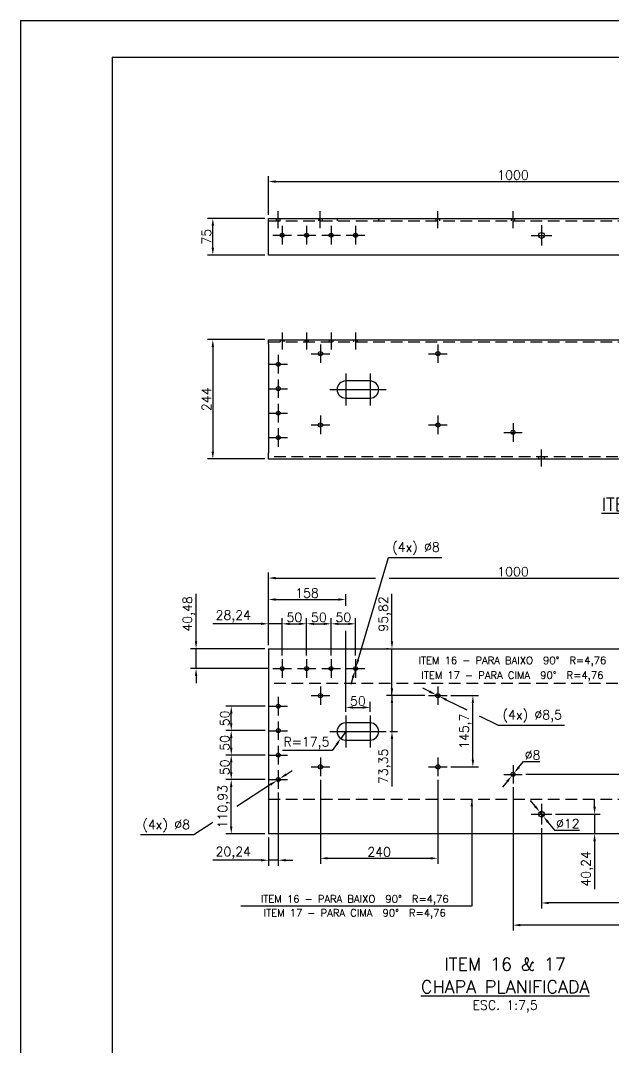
# Model space of a CAD drawing. Header units: metres. Extents: x 0 to 6307, y 0 to 4455.
# Drawn here: x 0 to 1212, y 2355 to 4455 of the extents above; entities that cross this region are included whole.
import ezdxf
from ezdxf.enums import TextEntityAlignment as Align

# ---------------------------------------------------------------- set-up
doc = ezdxf.new("R2010")
doc.units = ezdxf.units.M
doc.header["$LTSCALE"] = 7.5
doc.linetypes.add('CENTER2', pattern=[28.575, 19.05, -3.175, 3.175, -3.175])
doc.linetypes.add('HIDDEN2', pattern=[4.7625, 3.175, -1.5875])
for name, color, linetype in [('18_COTAS', 7, 'Continuous'), ('FRL6', 6, 'Continuous'), ('FRL7', 7, 'Continuous'), ('FRR120', 5, 'Continuous'), ('FRR140', 5, 'Continuous'), ('FRR175', 1, 'Continuous'), ('FRR80', 3, 'Continuous'), ('GSB', 7, 'Continuous'), ('SC1', 7, 'CENTER2'), ('SDM', 7, 'Continuous'), ('SL4', 4, 'Continuous'), ('SR80', 3, 'Continuous'), ('ST1', 7, 'HIDDEN2')]:
    doc.layers.add(name, color=color, linetype=linetype)
doc.styles.add('R100', font='simplex.shx', dxfattribs={"height": 2.5})
doc.styles.add('R120', font='simplex.shx', dxfattribs={"height": 3})
doc.styles.add('R140', font='simplex.shx', dxfattribs={"height": 3.5})
doc.styles.add('R80', font='simplex.shx', dxfattribs={"height": 2})
doc.styles.add('ROMANS', font='ROMANS.SHX')
doc.dimstyles.new('7.5___1-7.5', dxfattribs={"dimscale": 7.5, "dimtxt": 2.5, "dimasz": 2, "dimexe": 1.5, "dimexo": 1, "dimgap": 0.5, "dimtad": 1, "dimzin": 12, "dimtxsty": 'ROMANS', "dimcen": 0, "dimclrd": 256, "dimclre": 256, "dimclrt": 3, "dimazin": 3, "dimtfac": 1, "dimtmove": 0, "dimatfit": 0, "dimfxl": 1, "dimlwd": -1, "dimlwe": -1, "dimarcsym": 0})
doc.dimstyles.new('7.5___1-7.5$3', dxfattribs={"dimscale": 7.5, "dimtxt": 2.5, "dimasz": 2, "dimexe": 1.5, "dimexo": 1, "dimgap": 0.5, "dimtad": 1, "dimtoh": 1, "dimzin": 12, "dimtxsty": 'ROMANS', "dimcen": 0, "dimclrd": 256, "dimclre": 256, "dimclrt": 3, "dimazin": 3, "dimtfac": 1, "dimtmove": 0, "dimatfit": 0, "dimfxl": 1, "dimlwd": -1, "dimlwe": -1, "dimarcsym": 0})
doc.dimstyles.new('7.5___1-7.5$4', dxfattribs={"dimscale": 7.5, "dimtxt": 2.5, "dimasz": 2, "dimexe": 1.5, "dimexo": 1, "dimgap": 0.5, "dimtad": 1, "dimtoh": 1, "dimzin": 12, "dimtxsty": 'ROMANS', "dimcen": 0, "dimclrd": 256, "dimclre": 256, "dimclrt": 3, "dimazin": 3, "dimtfac": 1, "dimtmove": 0, "dimatfit": 0, "dimfxl": 1, "dimlwd": -1, "dimlwe": -1, "dimarcsym": 0})

# ---------------------------------------------------------------- blocks, each defined once
blk = doc.blocks.new('A1')
at = {"layer": 'FRL6', "linetype": 'Continuous'}
for q in [(25, 10), (831, 584)]:
    blk.add_line((25, 584), q, dxfattribs=at)
at = {"layer": 'FRL7', "linetype": 'Continuous'}
for q in [(0, 0), (841, 594)]:
    blk.add_line((0, 594), q, dxfattribs=at)
at = {"layer": 'FRR120', "style": 'R120'}
for tag, p in [('FASE_DO_PROJETO', (659, 46.29)), ('ÁREA_E/OU_SUBÁREA', (659, 40.79)), ('TÍTULO_DO_DESENHO', (659, 35.29)), ('SUBTÍTULO_1_DO_DESENHO', (659, 29.79)), ('SUBTÍTULO_2_DO_DESENHO', (659, 24.29))]:
    blk.add_attdef(tag, p, '', height=3, dxfattribs=at)
at = {"layer": 'FRR140', "style": 'R140', "width": 0.91}
for tag, p in [('NÚMERO_DA_CONTRATADA', (687.72, 12.6)), ('NUMERO_VALE', (752.89, 12.6))]:
    blk.add_attdef(tag, p, '', height=3.5, dxfattribs=at)
for tag, p in [('REVISÃO', (823.5, 14.68)), ('ESCALA', (671, 14.35))]:
    blk.add_attdef(tag, text='', height=3.5, dxfattribs=at).set_placement(p, align=Align.MIDDLE)
at = {"layer": 'FRR175', "style": 'R120'}
for tag, p in [('CLASSIFICAÇÃO', (811.83, 67.73)), ('PROJETO', (716.31, 53.59)), ('N_PROJ_SE', (793.5, 53.59)), ('N_CONTRATO', (796.97, 47.3))]:
    blk.add_attdef(tag, text='', height=3, dxfattribs=at).set_placement(p, align=Align.MIDDLE_CENTER)
at = {"layer": 'FRR80', "style": 'R80'}
for p in [(492.61, 76.08), (492.61, 70.38), (492.61, 64.68), (492.61, 58.98), (492.61, 53.28), (492.61, 47.58), (492.61, 41.88), (492.61, 36.18)]:
    blk.add_attdef('DESCRIÇÃO_DA_REVISÃO', p, '', height=2, dxfattribs=at)
for tag, p in [('8A_REV', (476, 77.07)), ('EMIS.', (486, 77.07)), ('PROJ.', (585, 77.07)), ('DES.', (597, 77.07)), ('VER.', (609, 77.07)), ('APR.', (621, 77.07)), ('AUT.', (633.01, 77.07)), ('7A_REV', (476, 71.37)), ('EMIS.', (486, 71.37)), ('PROJ.', (585, 71.37)), ('DES.', (597, 71.37)), ('VER.', (609, 71.37)), ('APR.', (621, 71.37)), ('AUT.', (633.01, 71.37)), ('6A_REV', (476, 65.67)), ('EMIS.', (486, 65.67)), ('PROJ.', (585, 65.67)), ('DES.', (597, 65.67)), ('VER.', (609, 65.67)), ('APR.', (621, 65.67)), ('AUT.', (633.01, 65.67)), ('5A_REV', (476, 59.97)), ('EMIS.', (486, 59.97)), ('PROJ.', (585, 59.97)), ('DES.', (597, 59.97)), ('VER.', (609, 59.97)), ('APR.', (621, 59.97)), ('AUT.', (633.01, 59.97)), ('4A_REV', (476, 54.27)), ('EMIS.', (486, 54.27)), ('PROJ.', (585, 54.27)), ('DES.', (597, 54.27)), ('VER.', (609, 54.27)), ('APR.', (621, 54.27)), ('AUT.', (633.01, 54.27)), ('3A_REV', (476, 48.57)), ('EMIS.', (486, 48.57)), ('PROJ.', (585, 48.57)), ('DES.', (597, 48.57)), ('VER.', (609, 48.57)), ('APR.', (621, 48.57)), ('AUT.', (633.01, 48.57)), ('2A_REV', (476, 42.87)), ('EMIS.', (486, 42.87)), ('PROJ.', (585, 42.87)), ('DES.', (597, 42.87)), ('VER.', (609, 42.87)), ('APR.', (621, 42.87)), ('AUT.', (633.01, 42.87)), ('1a_REV', (476, 37.17)), ('EMIS.', (486, 37.17)), ('PROJ.', (585, 37.17)), ('DES.', (597, 37.17)), ('VER.', (609, 37.17)), ('APR.', (621, 37.17)), ('AUT.', (633.01, 37.17))]:
    blk.add_attdef(tag, text='', height=2, dxfattribs=at).set_placement(p, align=Align.MIDDLE)
at = {"layer": 'FRR80', "style": 'R80', "width": 0.85}
for p in [(648, 77.07), (648, 71.37), (648, 65.67), (648, 59.97), (648, 54.27), (648, 48.57), (648, 42.87), (648, 37.17)]:
    blk.add_attdef('DATA', text='', height=2, dxfattribs=at).set_placement(p, align=Align.MIDDLE)
blk = doc.blocks.new('CORTE')
at = {"layer": 'GSB', "color": 4, "style": 'R140'}
blk.add_attdef('%%UCORTE', text='', height=3.5, dxfattribs=at).set_placement((-0.25, 2.38), align=Align.MIDDLE_CENTER)
at = {"layer": 'GSB', "color": 3, "style": 'R100'}
blk.add_attdef('ESC.', text='', height=2.5, dxfattribs=at).set_placement((-0.25, -2.62), align=Align.MIDDLE_CENTER)
blk = doc.blocks.new('*D9')
at = {"layer": 'Defpoints', "color": 0, "transparency": 16777216}
for p in [(393, 4050.5), (506.5, 4050.5), (506.5, 3975.5)]:
    blk.add_point(p, dxfattribs=at)
at = {"layer": 'SDM', "transparency": 16777216}
for p, q in [((499, 4050.5), (381.8, 4050.5)), ((393, 3990.5), (393, 4035.5)), ((499, 3975.5), (381.8, 3975.5))]:
    blk.add_line(p, q, dxfattribs=at)
for points in [[(390.5, 4035.5), (395.5, 4035.5), (393, 4050.5)], [(390.5, 3990.5), (395.5, 3990.5), (393, 3975.5)]]:
    blk.add_solid(points, dxfattribs=at)
at = {"layer": 'SDM', "color": 3, "transparency": 16777216, "insert": (379.9, 4013), "char_height": 18.75, "attachment_point": 5, "rotation": 90, "style": 'ROMANS'}
blk.add_mtext('75', dxfattribs=at)
blk = doc.blocks.new('*D10')
at = {"layer": 'Defpoints', "color": 0, "transparency": 16777216}
for p in [(506.5, 3802.5), (393, 3558.5), (506.5, 3558.5)]:
    blk.add_point(p, dxfattribs=at)
at = {"layer": 'SDM', "transparency": 16777216}
for p, q in [((499, 3802.5), (381.8, 3802.5)), ((393, 3787.5), (393, 3573.5)), ((499, 3558.5), (381.8, 3558.5))]:
    blk.add_line(p, q, dxfattribs=at)
for points in [[(390.5, 3787.5), (395.5, 3787.5), (393, 3802.5)], [(390.5, 3573.5), (395.5, 3573.5), (393, 3558.5)]]:
    blk.add_solid(points, dxfattribs=at)
at = {"layer": 'SDM', "color": 3, "transparency": 16777216, "insert": (379.9, 3680.5), "char_height": 18.75, "attachment_point": 5, "rotation": 90, "style": 'ROMANS'}
blk.add_mtext('244', dxfattribs=at)
blk = doc.blocks.new('*D11')
at = {"layer": 'Defpoints', "color": 0, "transparency": 16777216}
for p in [(1506.5, 4125.8), (506.5, 4050.5), (1506.5, 4050.5)]:
    blk.add_point(p, dxfattribs=at)
at = {"layer": 'SDM', "transparency": 16777216}
for p, q in [((506.5, 4058), (506.5, 4137.1)), ((1506.5, 4058), (1506.5, 4137.1)), ((521.5, 4125.8), (1491.5, 4125.8))]:
    blk.add_line(p, q, dxfattribs=at)
for points in [[(521.5, 4128.3), (521.5, 4123.3), (506.5, 4125.8)], [(1491.5, 4128.3), (1491.5, 4123.3), (1506.5, 4125.8)]]:
    blk.add_solid(points, dxfattribs=at)
at = {"layer": 'SDM', "color": 3, "transparency": 16777216, "insert": (1006.5, 4139), "char_height": 18.75, "attachment_point": 5, "style": 'ROMANS'}
blk.add_mtext('1000', dxfattribs=at)
blk = doc.blocks.new('*D15')
at = {"layer": 'Defpoints', "color": 0, "transparency": 16777216}
for p in [(506.5, 3221.5), (506.5, 3170.4), (534.7, 3148.9)]:
    blk.add_point(p, dxfattribs=at)
at = {"layer": 'SDM', "transparency": 16777216}
for p, q in [((491.5, 3221.5), (393.1, 3221.5)), ((506.5, 3177.9), (506.5, 3232.7)), ((534.7, 3221.5), (506.5, 3221.5)), ((534.7, 3156.4), (534.7, 3232.7)), ((549.7, 3221.5), (564.7, 3221.5))]:
    blk.add_line(p, q, dxfattribs=at)
for points in [[(491.5, 3224), (491.5, 3219), (506.5, 3221.5)], [(549.7, 3224), (549.7, 3219), (534.7, 3221.5)]]:
    blk.add_solid(points, dxfattribs=at)
at = {"layer": 'SDM', "color": 3, "transparency": 16777216, "insert": (434.8, 3236.4), "char_height": 18.75, "attachment_point": 5, "style": 'ROMANS'}
blk.add_mtext('28,24', dxfattribs=at)
blk = doc.blocks.new('*D16')
at = {"layer": 'Defpoints', "color": 0, "transparency": 16777216}
for p in [(584.7, 3221.5), (534.7, 3148.9), (584.7, 3148.9)]:
    blk.add_point(p, dxfattribs=at)
at = {"layer": 'SDM', "transparency": 16777216}
for p, q in [((534.7, 3156.4), (534.7, 3232.7)), ((549.7, 3221.5), (569.7, 3221.5)), ((584.7, 3156.4), (584.7, 3232.7))]:
    blk.add_line(p, q, dxfattribs=at)
for points in [[(549.7, 3224), (549.7, 3219), (534.7, 3221.5)], [(569.7, 3224), (569.7, 3219), (584.7, 3221.5)]]:
    blk.add_solid(points, dxfattribs=at)
at = {"layer": 'SDM', "color": 3, "transparency": 16777216, "insert": (559.7, 3234.6), "char_height": 18.75, "attachment_point": 5, "style": 'ROMANS'}
blk.add_mtext('50', dxfattribs=at)
blk = doc.blocks.new('*D17')
at = {"layer": 'Defpoints', "color": 0, "transparency": 16777216}
for p in [(634.7, 3221.5), (584.7, 3148.9), (634.7, 3148.9)]:
    blk.add_point(p, dxfattribs=at)
at = {"layer": 'SDM', "transparency": 16777216}
for p, q in [((584.7, 3156.4), (584.7, 3232.7)), ((599.7, 3221.5), (619.7, 3221.5)), ((634.7, 3156.4), (634.7, 3232.7))]:
    blk.add_line(p, q, dxfattribs=at)
for points in [[(599.7, 3224), (599.7, 3219), (584.7, 3221.5)], [(619.7, 3224), (619.7, 3219), (634.7, 3221.5)]]:
    blk.add_solid(points, dxfattribs=at)
at = {"layer": 'SDM', "color": 3, "transparency": 16777216, "insert": (609.7, 3234.6), "char_height": 18.75, "attachment_point": 5, "style": 'ROMANS'}
blk.add_mtext('50', dxfattribs=at)
blk = doc.blocks.new('*D18')
at = {"layer": 'Defpoints', "color": 0, "transparency": 16777216}
for p in [(684.7, 3221.5), (634.7, 3148.9), (684.7, 3148.9)]:
    blk.add_point(p, dxfattribs=at)
at = {"layer": 'SDM', "transparency": 16777216}
for p, q in [((634.7, 3156.4), (634.7, 3232.7)), ((649.7, 3221.5), (669.7, 3221.5)), ((684.7, 3156.4), (684.7, 3232.7))]:
    blk.add_line(p, q, dxfattribs=at)
for points in [[(649.7, 3224), (649.7, 3219), (634.7, 3221.5)], [(669.7, 3224), (669.7, 3219), (684.7, 3221.5)]]:
    blk.add_solid(points, dxfattribs=at)
at = {"layer": 'SDM', "color": 3, "transparency": 16777216, "insert": (659.7, 3234.6), "char_height": 18.75, "attachment_point": 5, "style": 'ROMANS'}
blk.add_mtext('50', dxfattribs=at)
blk = doc.blocks.new('*D19')
at = {"layer": 'Defpoints', "color": 0, "transparency": 16777216}
for p in [(358.7, 3170.4), (506.5, 3170.4), (515.7, 3129.9)]:
    blk.add_point(p, dxfattribs=at)
at = {"layer": 'SDM', "transparency": 16777216}
for p, q in [((358.7, 3185.4), (358.7, 3282.9)), ((499, 3170.4), (347.5, 3170.4)), ((358.7, 3129.9), (358.7, 3170.4)), ((508.2, 3129.9), (347.5, 3129.9)), ((358.7, 3114.9), (358.7, 3099.9))]:
    blk.add_line(p, q, dxfattribs=at)
for points in [[(356.2, 3185.4), (361.2, 3185.4), (358.7, 3170.4)], [(356.2, 3114.9), (361.2, 3114.9), (358.7, 3129.9)]]:
    blk.add_solid(points, dxfattribs=at)
at = {"layer": 'SDM', "color": 3, "transparency": 16777216, "insert": (343.8, 3241.6), "char_height": 18.75, "attachment_point": 5, "rotation": 90, "style": 'ROMANS'}
blk.add_mtext('40,48', dxfattribs=at)
blk = doc.blocks.new('*D20')
at = {"layer": 'Defpoints', "color": 0, "transparency": 16777216}
for p in [(1506.5, 3315), (506.5, 3170.4), (1506.5, 3170.4)]:
    blk.add_point(p, dxfattribs=at)
at = {"layer": 'SDM', "transparency": 16777216}
for p, q in [((506.5, 3177.9), (506.5, 3326.3)), ((1506.5, 3177.9), (1506.5, 3326.3)), ((521.5, 3315), (725.2, 3315)), ((753.4, 3315), (1491.5, 3315))]:
    blk.add_line(p, q, dxfattribs=at)
for points in [[(521.5, 3317.5), (521.5, 3312.5), (506.5, 3315)], [(1491.5, 3317.5), (1491.5, 3312.5), (1506.5, 3315)]]:
    blk.add_solid(points, dxfattribs=at)
at = {"layer": 'SDM', "color": 3, "transparency": 16777216, "insert": (1006.5, 3328.2), "char_height": 18.75, "attachment_point": 5, "style": 'ROMANS'}
blk.add_mtext('1000', dxfattribs=at)
blk = doc.blocks.new('*D25')
at = {"layer": 'Defpoints', "color": 0, "transparency": 16777216}
for p in [(526.7, 2884), (506.5, 2792), (506.5, 2738.1)]:
    blk.add_point(p, dxfattribs=at)
at = {"layer": 'SDM', "transparency": 16777216}
for p, q in [((526.7, 2876.5), (526.7, 2726.8)), ((506.5, 2784.5), (506.5, 2726.8)), ((491.5, 2738.1), (393.1, 2738.1)), ((526.7, 2738.1), (506.5, 2738.1)), ((541.7, 2738.1), (556.7, 2738.1))]:
    blk.add_line(p, q, dxfattribs=at)
for points in [[(491.5, 2740.6), (491.5, 2735.6), (506.5, 2738.1)], [(541.7, 2740.6), (541.7, 2735.6), (526.7, 2738.1)]]:
    blk.add_solid(points, dxfattribs=at)
at = {"layer": 'SDM', "color": 3, "transparency": 16777216, "insert": (434.8, 2753), "char_height": 18.75, "attachment_point": 5, "style": 'ROMANS'}
blk.add_mtext('20,24', dxfattribs=at)
blk = doc.blocks.new('*D26')
at = {"layer": 'Defpoints', "color": 0, "transparency": 16777216}
for p in [(430.6, 2903), (507.7, 2903), (506.5, 2792)]:
    blk.add_point(p, dxfattribs=at)
at = {"layer": 'SDM', "transparency": 16777216}
for p, q in [((500.2, 2903), (419.3, 2903)), ((430.6, 2807), (430.6, 2888)), ((499, 2792), (419.3, 2792))]:
    blk.add_line(p, q, dxfattribs=at)
for points in [[(428.1, 2888), (433.1, 2888), (430.6, 2903)], [(428.1, 2807), (433.1, 2807), (430.6, 2792)]]:
    blk.add_solid(points, dxfattribs=at)
at = {"layer": 'SDM', "color": 3, "transparency": 16777216, "insert": (415.7, 2847.5), "char_height": 18.75, "attachment_point": 5, "rotation": 90, "style": 'ROMANS'}
blk.add_mtext('110,93', dxfattribs=at)
blk = doc.blocks.new('*D27')
at = {"layer": 'Defpoints', "color": 0, "transparency": 16777216}
for p in [(430.6, 2953), (507.7, 2953), (507.7, 2903)]:
    blk.add_point(p, dxfattribs=at)
at = {"layer": 'SDM', "transparency": 16777216}
for p, q in [((500.2, 2953), (419.3, 2953)), ((430.6, 2918), (430.6, 2938)), ((500.2, 2903), (419.3, 2903))]:
    blk.add_line(p, q, dxfattribs=at)
for points in [[(428.1, 2938), (433.1, 2938), (430.6, 2953)], [(428.1, 2918), (433.1, 2918), (430.6, 2903)]]:
    blk.add_solid(points, dxfattribs=at)
at = {"layer": 'SDM', "color": 3, "transparency": 16777216, "insert": (417.5, 2928), "char_height": 18.75, "attachment_point": 5, "rotation": 90, "style": 'ROMANS'}
blk.add_mtext('50', dxfattribs=at)
blk = doc.blocks.new('*D28')
at = {"layer": 'Defpoints', "color": 0, "transparency": 16777216}
for p in [(430.6, 3003), (507.7, 3003), (507.7, 2953)]:
    blk.add_point(p, dxfattribs=at)
at = {"layer": 'SDM', "transparency": 16777216}
for p, q in [((500.2, 3003), (419.3, 3003)), ((430.6, 2968), (430.6, 2988)), ((500.2, 2953), (419.3, 2953))]:
    blk.add_line(p, q, dxfattribs=at)
for points in [[(428.1, 2988), (433.1, 2988), (430.6, 3003)], [(428.1, 2968), (433.1, 2968), (430.6, 2953)]]:
    blk.add_solid(points, dxfattribs=at)
at = {"layer": 'SDM', "color": 3, "transparency": 16777216, "insert": (417.5, 2978), "char_height": 18.75, "attachment_point": 5, "rotation": 90, "style": 'ROMANS'}
blk.add_mtext('50', dxfattribs=at)
blk = doc.blocks.new('*D29')
at = {"layer": 'Defpoints', "color": 0, "transparency": 16777216}
for p in [(430.6, 3053), (507.7, 3053), (507.7, 3003)]:
    blk.add_point(p, dxfattribs=at)
at = {"layer": 'SDM', "transparency": 16777216}
for p, q in [((500.2, 3053), (419.3, 3053)), ((430.6, 3018), (430.6, 3038)), ((500.2, 3003), (419.3, 3003))]:
    blk.add_line(p, q, dxfattribs=at)
for points in [[(428.1, 3038), (433.1, 3038), (430.6, 3053)], [(428.1, 3018), (433.1, 3018), (430.6, 3003)]]:
    blk.add_solid(points, dxfattribs=at)
at = {"layer": 'SDM', "color": 3, "transparency": 16777216, "insert": (417.5, 3028), "char_height": 18.75, "attachment_point": 5, "rotation": 90, "style": 'ROMANS'}
blk.add_mtext('50', dxfattribs=at)
blk = doc.blocks.new('*D36')
at = {"layer": 'Defpoints', "color": 0, "transparency": 16777216}
for p in [(1006.5, 2894.7), (1506.5, 2792), (1006.5, 2605.4)]:
    blk.add_point(p, dxfattribs=at)
at = {"layer": 'SDM', "transparency": 16777216}
for p, q in [((1006.5, 2887.2), (1006.5, 2594.1)), ((1506.5, 2784.5), (1506.5, 2594.1)), ((1491.5, 2605.4), (1021.5, 2605.4))]:
    blk.add_line(p, q, dxfattribs=at)
for points in [[(1021.5, 2607.9), (1021.5, 2602.9), (1006.5, 2605.4)], [(1491.5, 2607.9), (1491.5, 2602.9), (1506.5, 2605.4)]]:
    blk.add_solid(points, dxfattribs=at)
at = {"layer": 'SDM', "color": 3, "transparency": 16777216, "insert": (1256.5, 2618.5), "char_height": 18.75, "attachment_point": 5, "style": 'ROMANS'}
blk.add_mtext('500', dxfattribs=at)
blk = doc.blocks.new('*D37')
at = {"layer": 'Defpoints', "color": 0, "transparency": 16777216}
for p in [(1025.5, 2913.7), (1371.3, 2792), (1371.3, 2792)]:
    blk.add_point(p, dxfattribs=at)
at = {"layer": 'SDM', "transparency": 16777216}
for p, q in [((1033, 2913.7), (1382.6, 2913.7)), ((1371.3, 2898.7), (1371.3, 2807)), ((1378.8, 2792), (1382.6, 2792))]:
    blk.add_line(p, q, dxfattribs=at)
for points in [[(1368.8, 2898.7), (1373.8, 2898.7), (1371.3, 2913.7)], [(1368.8, 2807), (1373.8, 2807), (1371.3, 2792)]]:
    blk.add_solid(points, dxfattribs=at)
at = {"layer": 'SDM', "color": 3, "transparency": 16777216, "insert": (1356.4, 2852.9), "char_height": 18.75, "attachment_point": 5, "rotation": 90, "style": 'ROMANS'}
blk.add_mtext('121,61', dxfattribs=at)
blk = doc.blocks.new('*D38')
at = {"layer": 'Defpoints', "color": 0, "transparency": 16777216}
for p in [(714.5, 3050.5), (664.5, 3033.7), (714.5, 3033.7)]:
    blk.add_point(p, dxfattribs=at)
at = {"layer": 'SDM', "transparency": 16777216}
for p, q in [((664.5, 3041.2), (664.5, 3061.7)), ((679.5, 3050.5), (699.5, 3050.5)), ((714.5, 3041.2), (714.5, 3061.7))]:
    blk.add_line(p, q, dxfattribs=at)
for points in [[(679.5, 3053), (679.5, 3048), (664.5, 3050.5)], [(699.5, 3053), (699.5, 3048), (714.5, 3050.5)]]:
    blk.add_solid(points, dxfattribs=at)
at = {"layer": 'SDM', "color": 3, "transparency": 16777216, "insert": (689.5, 3063.6), "char_height": 18.75, "attachment_point": 5, "style": 'ROMANS'}
blk.add_mtext('50', dxfattribs=at)
blk = doc.blocks.new('*D39')
at = {"layer": 'Defpoints', "color": 0, "transparency": 16777216}
for p in [(871.9, 3074.6), (924.5, 3074.6), (871.9, 2928.9)]:
    blk.add_point(p, dxfattribs=at)
at = {"layer": 'SDM', "transparency": 16777216}
for p, q in [((879.4, 3074.6), (935.7, 3074.6)), ((924.5, 2943.9), (924.5, 3059.6)), ((879.4, 2928.9), (935.7, 2928.9))]:
    blk.add_line(p, q, dxfattribs=at)
for points in [[(922, 3059.6), (927, 3059.6), (924.5, 3074.6)], [(922, 2943.9), (927, 2943.9), (924.5, 2928.9)]]:
    blk.add_solid(points, dxfattribs=at)
at = {"layer": 'SDM', "color": 3, "transparency": 16777216, "insert": (909.6, 3001.7), "char_height": 18.75, "attachment_point": 5, "rotation": 90, "style": 'ROMANS'}
blk.add_mtext('145,7', dxfattribs=at)
blk = doc.blocks.new('*D40')
at = {"layer": 'Defpoints', "color": 0, "transparency": 16777216}
for p in [(759.1, 3170.4), (759.1, 3170.4), (833.9, 3074.6)]:
    blk.add_point(p, dxfattribs=at)
at = {"layer": 'SDM', "transparency": 16777216}
for p, q in [((759.1, 3185.4), (759.1, 3282.9)), ((751.6, 3170.4), (747.8, 3170.4)), ((759.1, 3074.6), (759.1, 3170.4)), ((826.4, 3074.6), (747.8, 3074.6)), ((759.1, 3059.6), (759.1, 3044.6))]:
    blk.add_line(p, q, dxfattribs=at)
for points in [[(756.6, 3185.4), (761.6, 3185.4), (759.1, 3170.4)], [(756.6, 3059.6), (761.6, 3059.6), (759.1, 3074.6)]]:
    blk.add_solid(points, dxfattribs=at)
at = {"layer": 'SDM', "color": 3, "transparency": 16777216, "insert": (744.2, 3241.6), "char_height": 18.75, "attachment_point": 5, "rotation": 90, "style": 'ROMANS'}
blk.add_mtext('95,82', dxfattribs=at)
blk = doc.blocks.new('*D41')
at = {"layer": 'Defpoints', "color": 0, "transparency": 16777216}
for p in [(833.9, 3074.6), (747, 3001.2), (759.1, 3001.2)]:
    blk.add_point(p, dxfattribs=at)
at = {"layer": 'SDM', "transparency": 16777216}
for p, q in [((759.1, 3089.6), (759.1, 3104.6)), ((826.4, 3074.6), (747.8, 3074.6)), ((759.1, 3074.6), (759.1, 3001.2)), ((754.5, 3001.2), (770.3, 3001.2)), ((759.1, 2986.2), (759.1, 2888.7))]:
    blk.add_line(p, q, dxfattribs=at)
for points in [[(756.6, 3089.6), (761.6, 3089.6), (759.1, 3074.6)], [(756.6, 2986.2), (761.6, 2986.2), (759.1, 3001.2)]]:
    blk.add_solid(points, dxfattribs=at)
at = {"layer": 'SDM', "color": 3, "transparency": 16777216, "insert": (744.2, 2930), "char_height": 18.75, "attachment_point": 5, "rotation": 90, "style": 'ROMANS'}
blk.add_mtext('73,35', dxfattribs=at)
blk = doc.blocks.new('*D42')
at = {"layer": 'Defpoints', "color": 0, "transparency": 16777216}
for p in [(654.4, 2986.9), (664.5, 3001.2)]:
    blk.add_point(p, dxfattribs=at)
at = {"layer": 'SDM', "transparency": 16777216}
for p, q in [((664.5, 3001.2), (654.4, 2986.9)), ((637.2, 2962.4), (535.2, 2962.4)), ((645.8, 2974.6), (637.2, 2962.4))]:
    blk.add_line(p, q, dxfattribs=at)
blk.add_arc((664.5, 3001.2), 17.5, 198.0729, 245.4447, dxfattribs=at)
blk.add_solid([(643.8, 2976.1), (647.9, 2973.2), (654.4, 2986.9)], dxfattribs=at)
at = {"layer": 'SDM', "color": 3, "transparency": 16777216, "insert": (584.3, 2977.3), "char_height": 18.75, "attachment_point": 5, "style": 'ROMANS'}
blk.add_mtext('R=17,5', dxfattribs=at)
blk = doc.blocks.new('*D43')
at = {"layer": 'Defpoints', "color": 0, "transparency": 16777216}
for p in [(612.9, 2909.9), (852.9, 2909.9), (852.9, 2742)]:
    blk.add_point(p, dxfattribs=at)
at = {"layer": 'SDM', "transparency": 16777216}
for p, q in [((612.9, 2902.4), (612.9, 2730.7)), ((852.9, 2902.4), (852.9, 2730.7)), ((627.9, 2742), (837.9, 2742))]:
    blk.add_line(p, q, dxfattribs=at)
for points in [[(627.9, 2744.5), (627.9, 2739.5), (612.9, 2742)], [(837.9, 2744.5), (837.9, 2739.5), (852.9, 2742)]]:
    blk.add_solid(points, dxfattribs=at)
at = {"layer": 'SDM', "color": 3, "transparency": 16777216, "insert": (732.9, 2755.1), "char_height": 18.75, "attachment_point": 5, "style": 'ROMANS'}
blk.add_mtext('240', dxfattribs=at)
blk = doc.blocks.new('*D44')
at = {"layer": 'Defpoints', "color": 0, "transparency": 16777216}
for p in [(1061, 2837), (1068.5, 2827.6)]:
    blk.add_point(p, dxfattribs=at)
at = {"layer": 'SDM', "transparency": 16777216}
for p, q in [((1051.5, 2848.6), (1042.1, 2860.3)), ((1061, 2837), (1068.5, 2827.6)), ((1077.9, 2815.9), (1091, 2799.7)), ((1091, 2799.7), (1142.1, 2799.7))]:
    blk.add_line(p, q, dxfattribs=at)
for points in [[(1053.5, 2850.2), (1049.6, 2847.1), (1061, 2837)], [(1079.9, 2817.5), (1076, 2814.4), (1068.5, 2827.6)]]:
    blk.add_solid(points, dxfattribs=at)
at = {"layer": 'SDM', "color": 3, "transparency": 16777216, "insert": (1118.5, 2812.8), "char_height": 18.75, "attachment_point": 5, "style": 'ROMANS'}
blk.add_mtext('∅12', dxfattribs=at)
blk = doc.blocks.new('*D46')
at = {"layer": 'Defpoints', "color": 0, "transparency": 16777216}
for p in [(523.4, 2900.8), (530.1, 2905.2)]:
    blk.add_point(p, dxfattribs=at)
at = {"layer": 'SDM', "transparency": 16777216}
for p, q in [((542.6, 2913.4), (555.2, 2921.6)), ((530.1, 2905.2), (523.4, 2900.8)), ((510.8, 2892.6), (442.3, 2847.7)), ((392.7, 2815.2), (354.2, 2790)), ((354.2, 2790), (245, 2790))]:
    blk.add_line(p, q, dxfattribs=at)
for points in [[(509.5, 2894.7), (512.2, 2890.5), (523.4, 2900.8)], [(541.3, 2915.5), (544, 2911.3), (530.1, 2905.2)]]:
    blk.add_solid(points, dxfattribs=at)
at = {"layer": 'SDM', "color": 3, "transparency": 16777216, "insert": (297.7, 2808), "char_height": 18.75, "attachment_point": 5, "style": 'ROMANS'}
blk.add_mtext('(4x) ∅8', dxfattribs=at)
blk = doc.blocks.new('*D47')
at = {"layer": 'Defpoints', "color": 0, "transparency": 16777216}
for p in [(685.9, 3133.8), (683.6, 3126.1)]:
    blk.add_point(p, dxfattribs=at)
at = {"layer": 'SDM', "transparency": 16777216}
for p, q in [((690.1, 3148.1), (751.7, 3357.2)), ((751.7, 3357.2), (860.8, 3357.2)), ((683.6, 3126.1), (685.9, 3133.8)), ((679.4, 3111.7), (675.1, 3097.3))]:
    blk.add_line(p, q, dxfattribs=at)
for points in [[(687.7, 3148.8), (692.5, 3147.4), (685.9, 3133.8)], [(677, 3112.4), (681.8, 3111), (683.6, 3126.1)]]:
    blk.add_solid(points, dxfattribs=at)
at = {"layer": 'SDM', "color": 3, "transparency": 16777216, "insert": (808.1, 3375.2), "char_height": 18.75, "attachment_point": 5, "style": 'ROMANS'}
blk.add_mtext('(4x) ∅8', dxfattribs=at)
blk = doc.blocks.new('*D49')
at = {"layer": 'Defpoints', "color": 0, "transparency": 16777216}
for p in [(1004, 2910.6), (1009, 2916.8)]:
    blk.add_point(p, dxfattribs=at)
at = {"layer": 'SDM', "transparency": 16777216}
for p, q in [((1018.5, 2928.4), (1028, 2940)), ((1028, 2940), (1061.2, 2940)), ((994.5, 2898.9), (985, 2887.3)), ((1004, 2910.6), (1009, 2916.8))]:
    blk.add_line(p, q, dxfattribs=at)
for points in [[(1016.6, 2930), (1020.5, 2926.8), (1009, 2916.8)], [(992.5, 2900.5), (996.4, 2897.4), (1004, 2910.6)]]:
    blk.add_solid(points, dxfattribs=at)
at = {"layer": 'SDM', "color": 3, "transparency": 16777216, "insert": (1046.5, 2953.1), "char_height": 18.75, "attachment_point": 5, "style": 'ROMANS'}
blk.add_mtext('∅8', dxfattribs=at)
blk = doc.blocks.new('*D50')
at = {"layer": 'Defpoints', "color": 0, "transparency": 16777216}
for p in [(849.1, 3076.4), (856.7, 3072.7)]:
    blk.add_point(p, dxfattribs=at)
at = {"layer": 'SDM', "transparency": 16777216}
for p, q in [((835.6, 3083), (822.2, 3089.6)), ((849.1, 3076.4), (856.7, 3072.7)), ((870.2, 3066.1), (911.8, 3045.8)), ((937.1, 3033.4), (976, 3014.4)), ((976, 3014.4), (1111.9, 3014.4))]:
    blk.add_line(p, q, dxfattribs=at)
for points in [[(836.7, 3085.3), (834.5, 3080.8), (849.1, 3076.4)], [(871.3, 3068.4), (869.1, 3063.9), (856.7, 3072.7)]]:
    blk.add_solid(points, dxfattribs=at)
at = {"layer": 'SDM', "color": 3, "transparency": 16777216, "insert": (1045.8, 3032.4), "char_height": 18.75, "attachment_point": 5, "style": 'ROMANS'}
blk.add_mtext('(4x) ∅8,5', dxfattribs=at)
blk = doc.blocks.new('*D51')
at = {"layer": 'Defpoints', "color": 0, "transparency": 16777216}
for p in [(664.5, 3271.2), (506.5, 3170.4), (664.5, 3033.7)]:
    blk.add_point(p, dxfattribs=at)
at = {"layer": 'SDM', "transparency": 16777216}
for p, q in [((506.5, 3177.9), (506.5, 3282.4)), ((664.5, 3258), (664.5, 3282.4)), ((521.5, 3271.2), (649.5, 3271.2)), ((664.5, 3041.2), (664.5, 3207.4))]:
    blk.add_line(p, q, dxfattribs=at)
for points in [[(521.5, 3273.7), (521.5, 3268.7), (506.5, 3271.2)], [(649.5, 3273.7), (649.5, 3268.7), (664.5, 3271.2)]]:
    blk.add_solid(points, dxfattribs=at)
at = {"layer": 'SDM', "color": 3, "transparency": 16777216, "insert": (585.5, 3284.3), "char_height": 18.75, "attachment_point": 5, "style": 'ROMANS'}
blk.add_mtext('158', dxfattribs=at)
blk = doc.blocks.new('*D125')
at = {"layer": '18_COTAS', "transparency": 16777216}
for p, q in [((1064.7, 2803.8), (1064.7, 2639.4)), ((1506.5, 2784.5), (1506.5, 2639.4)), ((1491.5, 2650.7), (1079.7, 2650.7))]:
    blk.add_line(p, q, dxfattribs=at)
for points in [[(1079.7, 2653.2), (1079.7, 2648.2), (1064.7, 2650.7)], [(1491.5, 2653.2), (1491.5, 2648.2), (1506.5, 2650.7)]]:
    blk.add_solid(points, dxfattribs=at)
at = {"layer": 'Defpoints', "color": 0, "transparency": 16777216}
for p in [(1064.7, 2811.3), (1506.5, 2792), (1064.7, 2650.7)]:
    blk.add_point(p, dxfattribs=at)
at = {"layer": '18_COTAS', "color": 3, "transparency": 16777216, "insert": (1285.6, 2665.6), "char_height": 18.75, "attachment_point": 5, "style": 'ROMANS'}
blk.add_mtext('441,77', dxfattribs=at)
blk = doc.blocks.new('*D128')
at = {"layer": '18_COTAS', "transparency": 16777216}
for p, q in [((1173.2, 2847.3), (1173.2, 2862.3)), ((1093.2, 2832.3), (1184.4, 2832.3)), ((1173.2, 2832.3), (1173.2, 2792)), ((1182.3, 2792), (1161.9, 2792)), ((1173.2, 2777), (1173.2, 2678.7))]:
    blk.add_line(p, q, dxfattribs=at)
for points in [[(1170.7, 2847.3), (1175.7, 2847.3), (1173.2, 2832.3)], [(1170.7, 2777), (1175.7, 2777), (1173.2, 2792)]]:
    blk.add_solid(points, dxfattribs=at)
at = {"layer": 'Defpoints', "color": 0, "transparency": 16777216}
for p in [(1085.7, 2832.3), (1173.2, 2832.3), (1189.8, 2792)]:
    blk.add_point(p, dxfattribs=at)
at = {"layer": '18_COTAS', "color": 3, "transparency": 16777216, "insert": (1158.3, 2720.4), "char_height": 18.75, "attachment_point": 5, "rotation": 90, "style": 'ROMANS'}
blk.add_mtext('40,24', dxfattribs=at)

msp = doc.modelspace()

# ---------------------------------------------------------------- linework, layer by layer
at = {"layer": 'SC1'}
for p, q in [((526.734, 4030.698), (526.734, 4065.46)), ((612.678, 4030.698), (612.678, 4065.46)), ((852.678, 4030.698), (852.678, 4065.46)), ((1006.496, 4030.698), (1006.496, 4065.46)), ((534.734, 4034.935), (534.734, 3996.935)), ((584.734, 4034.935), (584.734, 3996.935)), ((634.734, 4034.935), (634.734, 3996.935)), ((684.734, 4034.935), (684.734, 3996.935)), ((1064.726, 4036.695), (1064.726, 3994.695)), ((515.734, 4015.935), (553.734, 4015.935)), ((565.734, 4015.935), (603.734, 4015.935)), ((615.734, 4015.935), (653.734, 4015.935)), ((665.734, 4015.935), (703.734, 4015.935)), ((1043.726, 4015.695), (1085.726, 4015.695)), ((534.734, 3817.464), (534.734, 3782.702)), ((584.734, 3817.464), (584.734, 3782.702)), ((634.734, 3817.464), (634.734, 3782.702)), ((684.734, 3817.464), (684.734, 3782.702)), ((612.928, 3792.814), (612.928, 3754.814)), ((852.928, 3792.814), (852.928, 3754.814)), ((526.734, 3771.224), (526.734, 3733.224)), ((593.928, 3773.814), (631.928, 3773.814)), ((833.928, 3773.814), (871.928, 3773.814)), ((507.734, 3752.224), (545.734, 3752.224)), ((526.734, 3721.224), (526.734, 3683.224)), ((664.496, 3732.964), (664.496, 3667.964)), ((714.496, 3732.964), (714.496, 3667.964)), ((507.734, 3702.224), (545.734, 3702.224)), ((631.996, 3700.464), (746.996, 3700.464)), ((526.734, 3671.224), (526.734, 3633.224)), ((507.734, 3652.224), (545.734, 3652.224)), ((612.928, 3647.114), (612.928, 3609.114)), ((852.928, 3647.114), (852.928, 3609.114)), ((526.734, 3621.224), (526.734, 3583.224)), ((593.928, 3628.114), (631.928, 3628.114)), ((833.928, 3628.114), (871.928, 3628.114)), ((987.496, 3612.904), (1025.496, 3612.904)), ((1006.496, 3631.904), (1006.496, 3593.904)), ((507.734, 3602.224), (545.734, 3602.224)), ((1064.726, 3543.464), (1064.726, 3578.227)), ((515.734, 3129.916), (553.734, 3129.916)), ((534.734, 3148.916), (534.734, 3110.916)), ((565.734, 3129.916), (603.734, 3129.916)), ((584.734, 3148.916), (584.734, 3110.916)), ((615.734, 3129.916), (653.734, 3129.916)), ((634.734, 3148.916), (634.734, 3110.916)), ((665.734, 3129.916), (703.734, 3129.916)), ((684.734, 3148.916), (684.734, 3110.916)), ((612.928, 3093.57), (612.928, 3055.57)), ((852.928, 3093.57), (852.928, 3055.57)), ((526.734, 3071.98), (526.734, 3033.98)), ((593.928, 3074.57), (631.928, 3074.57)), ((833.928, 3074.57), (871.928, 3074.57)), ((507.734, 3052.98), (545.734, 3052.98)), ((664.496, 3033.72), (664.496, 2968.72)), ((714.496, 3033.72), (714.496, 2968.72)), ((507.734, 3002.98), (545.734, 3002.98)), ((526.734, 3021.98), (526.734, 2983.98)), ((631.996, 3001.22), (746.996, 3001.22)), ((526.734, 2971.98), (526.734, 2933.98)), ((507.734, 2952.98), (545.734, 2952.98)), ((612.928, 2947.87), (612.928, 2909.87)), ((852.928, 2947.87), (852.928, 2909.87)), ((526.734, 2921.98), (526.734, 2883.98)), ((593.928, 2928.87), (631.928, 2928.87)), ((833.928, 2928.87), (871.928, 2928.87)), ((1006.496, 2932.66), (1006.496, 2894.66)), ((507.734, 2902.98), (545.734, 2902.98)), ((987.496, 2913.66), (1025.496, 2913.66)), ((1064.726, 2853.284), (1064.726, 2811.284)), ((1043.726, 2832.284), (1085.726, 2832.284))]:
    msp.add_line(p, q, dxfattribs=at)
at = {"layer": 'SL4'}
for p, q in [((506.496, 4037.698), (506.496, 4050.46)), ((506.496, 4050.46), (1506.496, 4050.46)), ((506.496, 3975.46), (506.496, 4037.698)), ((1506.496, 3975.46), (506.496, 3975.46)), ((506.496, 3792.939), (506.496, 3802.464)), ((506.496, 3802.464), (1506.496, 3802.464)), ((506.496, 3792.939), (506.496, 3571.227)), ((714.496, 3717.964), (664.496, 3717.964)), ((664.496, 3682.964), (714.496, 3682.964)), ((506.496, 3558.464), (506.496, 3571.227)), ((1506.496, 3558.464), (506.496, 3558.464)), ((506.496, 3170.391), (1506.496, 3170.391)), ((506.496, 3170.391), (506.496, 2792.049)), ((714.496, 3018.72), (664.496, 3018.72)), ((664.496, 2983.72), (714.496, 2983.72)), ((1506.496, 2792.049), (506.496, 2792.049))]:
    msp.add_line(p, q, dxfattribs=at)
for centre, radius in [((1064.726, 4015.695), 6), ((612.928, 3773.814), 4.25), ((852.928, 3773.814), 4.25), ((526.734, 3752.224), 4), ((526.734, 3702.224), 4), ((526.734, 3652.224), 4), ((612.928, 3628.114), 4.25), ((852.928, 3628.114), 4.25), ((1006.496, 3612.904), 4), ((526.734, 3602.224), 4), ((534.734, 3129.916), 4), ((584.734, 3129.916), 4), ((634.734, 3129.916), 4), ((684.734, 3129.916), 4), ((612.928, 3074.57), 4.25), ((852.928, 3074.57), 4.25), ((526.734, 3052.98), 4), ((526.734, 3002.98), 4), ((526.734, 2952.98), 4), ((612.928, 2928.87), 4.25), ((852.928, 2928.87), 4.25), ((526.734, 2902.98), 4), ((1006.496, 2913.66), 4), ((1064.726, 2832.284), 6)]:
    msp.add_circle(centre, radius, dxfattribs=at)
for centre, start, end in [((664.496, 3700.464), 90, 270), ((714.496, 3700.464), 270, 90), ((664.496, 3001.22), 90, 270), ((714.496, 3001.22), 270, 90)]:
    msp.add_arc(centre, 17.5, start, end, dxfattribs=at)
at = {"layer": 'ST1'}
for p, q in [((506.496, 4045.698), (1506.496, 4045.698)), ((522.734, 4050.46), (522.734, 4045.698)), ((530.734, 4045.698), (530.734, 4050.46)), ((608.678, 4050.46), (608.678, 4045.698)), ((617.178, 4045.698), (617.178, 4050.46)), ((646.996, 4050.46), (646.996, 4045.698)), ((731.996, 4045.698), (731.996, 4050.46)), ((848.678, 4050.46), (848.678, 4045.698)), ((857.178, 4045.698), (857.178, 4050.46)), ((1002.496, 4050.46), (1002.496, 4045.698)), ((1010.496, 4045.698), (1010.496, 4050.46)), ((530.734, 3802.464), (530.734, 3797.702)), ((538.734, 3797.702), (538.734, 3802.464)), ((580.734, 3802.464), (580.734, 3797.702)), ((588.734, 3797.702), (588.734, 3802.464)), ((630.734, 3802.464), (630.734, 3797.702)), ((638.734, 3797.702), (638.734, 3802.464)), ((680.734, 3802.464), (680.734, 3797.702)), ((688.734, 3797.702), (688.734, 3802.464)), ((506.496, 3797.702), (1506.496, 3797.702)), ((1506.496, 3563.227), (506.496, 3563.227)), ((1058.726, 3563.227), (1058.726, 3558.464)), ((1070.726, 3558.464), (1070.726, 3563.227)), ((1506.496, 3099.306), (506.496, 3099.306)), ((506.496, 2863.134), (1506.496, 2863.134))]:
    msp.add_line(p, q, dxfattribs=at)
for centre in [(534.734, 4015.935), (584.734, 4015.935), (634.734, 4015.935), (684.734, 4015.935)]:
    msp.add_circle(centre, 4, dxfattribs=at)

# ---------------------------------------------------------------- block references
at = {"xscale": 7.499999999999915, "yscale": 7.499999999999915, "zscale": 7.499999999999915}
msp.add_blockref('A1', (0, 0), dxfattribs=at)
at = {"layer": 'GSB', "xscale": 7.499999999999915, "yscale": 7.499999999999915, "zscale": 7.499999999999915}
for p, values in [((1313.666, 3448), {'%%UCORTE': '%%uITEM 16 & 17', 'ESC.': 'ESC. 1:7,5'}), ((992.285, 2461.486), {'%%UCORTE': '%%uCHAPA PLANIFICADA', 'ESC.': 'ESC. 1:7,5'})]:
    msp.add_blockref('CORTE', p, dxfattribs=at).add_auto_attribs(values)
at = {"layer": 'GSB'}
ref = msp.add_blockref('CORTE', (992.285, 2507.573), dxfattribs=dict(at, xscale=7.499999999999915, yscale=7.499999999999915, zscale=7.499999999999915))
ref.add_attrib('%%UCORTE', 'ITEM 16 & 17', dxfattribs={"color": 4, "height": 26.25, "style": 'R140'}).set_placement((990.386, 2525.427), align=Align.MIDDLE_CENTER)

# ---------------------------------------------------------------- texts
at = {"layer": 'SR80', "char_height": 15, "attachment_point": 2, "style": 'R80'}
for s, insert in [('ITEM 16 - PARA BAIXO  90°  R=4,76', (1005.195, 3154.255)), ('ITEM 17 - PARA CIMA  90°  R=4,76', (1005.195, 3123.938)), ('ITEM 16 - PARA BAIXO  90°  R=4,76', (682.993, 2666.342)), ('ITEM 17 - PARA CIMA  90°  R=4,76', (682.993, 2637.845))]:
    msp.add_mtext(s, dxfattribs=dict(at, insert=insert))

# ---------------------------------------------------------------- dimensions: what is measured, and where the dimension line sits
at = {"layer": '18_COTAS'}
dim = msp.add_linear_dim(base=(1173.177043914, 2832.283598339), p1=(1189.791441908, 2792.048598339), p2=(1085.726416495, 2832.283598339), angle=90, dimstyle='7.5___1-7.5', dxfattribs=at)
dim.commit()
dim.dimension.update_dxf_attribs({"geometry": '*D128', "text_midpoint": (1173.177043914, 2720.352169767), "dimtype": 160})
dim = msp.add_linear_dim(base=(1064.726, 2650.667), p1=(1506.496, 2792.049), p2=(1064.726, 2811.284), dimstyle='7.5___1-7.5', dxfattribs=at)
dim.commit()
dim.dimension.update_dxf_attribs({"geometry": '*D125', "text_midpoint": (1285.611, 2650.667), "dimtype": 160})
at = {"layer": 'SDM'}
for base, p1, p2, picture, middle in [((1506.496, 4125.849), (506.496, 4050.46), (1506.496, 4050.46), '*D11', (1006.496, 4138.974)), ((664.496, 3271.152), (506.496, 3170.391), (664.496, 3033.72), '*D51', (585.496, 3284.277)), ((506.496, 3221.472), (534.734, 3148.916), (506.496, 3170.391), '*D15', (434.8, 3236.382)), ((584.734, 3221.472), (534.734, 3148.916), (584.734, 3148.916), '*D16', (559.734, 3234.597)), ((714.496, 3050.482), (664.496, 3033.72), (714.496, 3033.72), '*D38', (689.496, 3063.607)), ((852.928, 2741.959), (612.928, 2909.87), (852.928, 2909.87), '*D43', (732.928, 2755.084)), ((506.496, 2738.059), (526.734, 2883.98), (506.496, 2792.049), '*D25', (434.8, 2752.969))]:
    dim = msp.add_linear_dim(base=base, p1=p1, p2=p2, dimstyle='7.5___1-7.5', dxfattribs=at)
    dim.commit()
    dim.dimension.update_dxf_attribs({"geometry": picture, "text_midpoint": middle})
for base, p1, p2, picture, middle in [((393.026, 4050.46), (506.496, 3975.46), (506.496, 4050.46), '*D9', (379.901, 4012.96)), ((393.026, 3558.464), (506.496, 3802.464), (506.496, 3558.464), '*D10', (379.901, 3680.464)), ((358.719423511, 3170.391350858), (515.733916494, 3129.916350858), (506.496416495, 3170.391350858), '*D19', (343.808709225, 3241.641350858)), ((759.098, 3001.22), (833.928, 3074.57), (746.996, 3001.22), '*D41', (744.187, 2929.97)), ((924.482, 3074.57), (871.928, 2928.87), (871.928, 3074.57), '*D39', (909.571, 3001.72)), ((430.583, 2902.98), (506.496, 2792.049), (507.734, 2902.98), '*D26', (415.673, 2847.514)), ((1371.304, 2792.049), (1025.496, 2913.66), (1371.304, 2792.049), '*D37', (1356.394, 2852.854))]:
    dim = msp.add_linear_dim(base=base, p1=p1, p2=p2, angle=90, dimstyle='7.5___1-7.5', dxfattribs=at)
    dim.commit()
    dim.dimension.update_dxf_attribs({"geometry": picture, "text_midpoint": middle})
for p1, p2, picture, middle in [((683.603, 3126.079), (685.865, 3133.753), '*D47', (808.137, 3357.189)), ((849.11, 3076.437), (856.746, 3072.703), '*D50', (1045.81, 3014.385)), ((530.08, 2905.171), (523.388, 2900.789), '*D46', (297.723, 2789.966))]:
    dim = msp.add_diameter_dim_2p(p1=p1, p2=p2, text='(4x) <>', dimstyle='7.5___1-7.5$3', dxfattribs=at)
    dim.commit()
    dim.dimension.update_dxf_attribs({"geometry": picture, "text_midpoint": middle, "dimtype": 163})
for base, p1, p2, picture, middle in [((1506.496, 3315.046), (506.496, 3170.391), (1506.496, 3170.391), '*D20', (1006.496, 3315.046)), ((1006.496, 2605.398), (1506.496, 2792.049), (1006.496, 2894.66), '*D36', (1256.496, 2605.398))]:
    dim = msp.add_linear_dim(base=base, p1=p1, p2=p2, dimstyle='7.5___1-7.5', dxfattribs=at)
    dim.commit()
    dim.dimension.update_dxf_attribs({"geometry": picture, "text_midpoint": middle, "dimtype": 160})
dim = msp.add_linear_dim(base=(759.098, 3170.391), p1=(833.928, 3074.57), p2=(759.098, 3170.391), angle=90, dimstyle='7.5___1-7.5', dxfattribs=at)
dim.commit()
dim.dimension.update_dxf_attribs({"geometry": '*D40', "text_midpoint": (759.098, 3241.641), "dimtype": 160})
for base, p1, p2, picture, middle in [((634.734, 3221.472), (584.734, 3148.916), (634.734, 3148.916), '*D17', (609.734, 3234.597)), ((684.734, 3221.472), (634.734, 3148.916), (684.734, 3148.916), '*D18', (659.734, 3234.597))]:
    dim = msp.add_linear_dim(base=base, p1=p1, p2=p2, dimstyle='7.5___1-7.5', override={"dimtmove": 1}, dxfattribs=at)
    dim.commit()
    dim.dimension.update_dxf_attribs({"geometry": picture, "text_midpoint": middle})
for base, p1, p2, picture, middle in [((430.583, 3052.98), (507.734, 3002.98), (507.734, 3052.98), '*D29', (417.458, 3027.98)), ((430.583, 3002.98), (507.734, 2952.98), (507.734, 3002.98), '*D28', (417.458, 2977.98)), ((430.583, 2952.98), (507.734, 2902.98), (507.734, 2952.98), '*D27', (417.458, 2927.98))]:
    dim = msp.add_linear_dim(base=base, p1=p1, p2=p2, angle=90, dimstyle='7.5___1-7.5', override={"dimtmove": 1}, dxfattribs=at)
    dim.commit()
    dim.dimension.update_dxf_attribs({"geometry": picture, "text_midpoint": middle})
dim = msp.add_radius_dim(center=(664.496, 3001.22), mpoint=(654.435, 2986.901), dimstyle='7.5___1-7.5$4', override={"dimpost": 'R=<>'}, dxfattribs=at)
dim.commit()
dim.dimension.update_dxf_attribs({"geometry": '*D42', "text_midpoint": (584.331, 2977.266)})
dim = msp.add_diameter_dim_2p(p1=(1003.966, 2910.562), p2=(1009.027, 2916.758), dimstyle='7.5___1-7.5$3', dxfattribs=at)
dim.commit()
dim.dimension.update_dxf_attribs({"geometry": '*D49', "text_midpoint": (1046.487, 2953.117)})
dim = msp.add_diameter_dim_2p(p1=(1060.959, 2836.954), p2=(1068.493, 2827.614), dimstyle='7.5___1-7.5$3', dxfattribs=at)
dim.commit()
dim.dimension.update_dxf_attribs({"geometry": '*D44', "text_midpoint": (1118.451, 2799.663), "dimtype": 163})

# ---------------------------------------------------------------- leaders
msp.add_leader([(922.309, 2863.134), (922.309, 2644.144), (450.073, 2644.144)], dimstyle='7.5___1-7.5', override={"dimgap": 0.5, "dimtad": 0}, dxfattribs=at)

doc.saveas('drawing.dxf')
